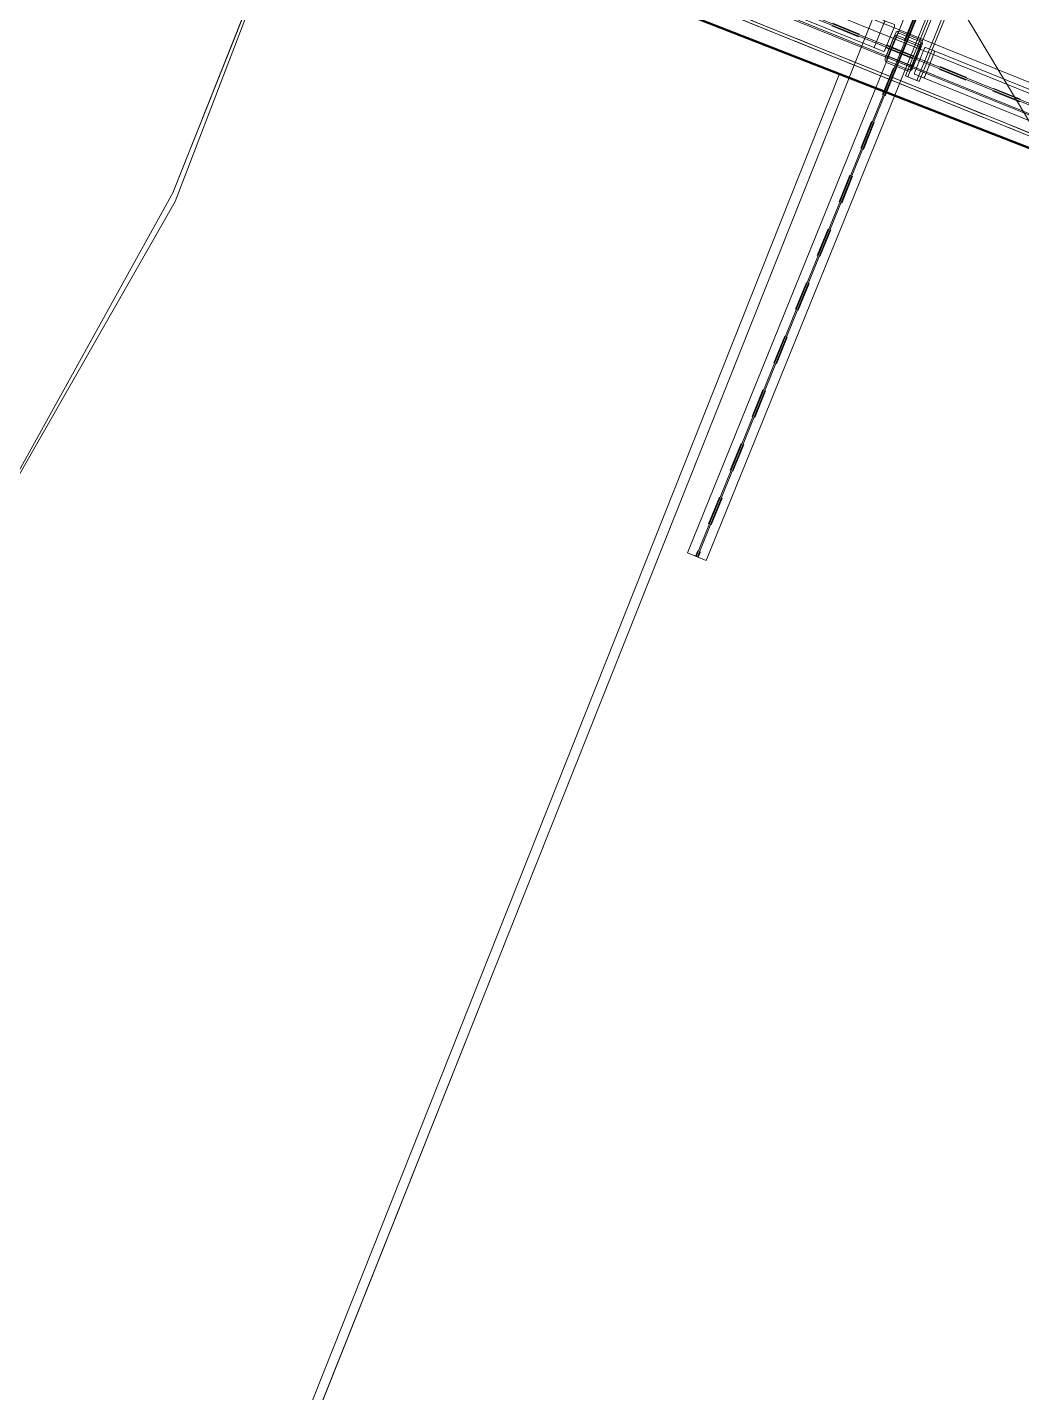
# Model space of a CAD drawing. Header units: metres. Extents: x -207 to 292, y -187 to 169.
# Drawn here: x -32.247 to -28.812, y -51.151 to -46.435 of the extents above; entities that cross this region are included whole.
import ezdxf

# ---------------------------------------------------------------- set-up
doc = ezdxf.new("R2010")
doc.units = ezdxf.units.M
doc.linetypes.add('Oculto', pattern=[0.007144, 0.004763, -0.002381])
doc.linetypes.add('Overhead', pattern=[0.003969, 0.002381, -0.001587])
for name, color, linetype, lineweight in [('A-DETL-GENF', 7, 'Continuous', 9), ('A-DETL-MEDM', 7, 'Continuous', 9), ('A-DOOR', 7, 'Continuous', 9), ('A-ROOF', 7, 'Continuous', 9), ('C-TOPO', 7, 'Continuous', 9), ('edificios', 7, 'Continuous', 50), ('EQUIPOS PIS', 7, 'Continuous', 9), ('I-WALL', 7, 'Continuous', 9), ('S-BEAM', 7, 'Continuous', 9), ('S-COLS', 7, 'Continuous', 9), ('VEREDAS', 7, 'Continuous', 9)]:
    doc.layers.add(name, color=color, linetype=linetype, lineweight=lineweight)
doc.layers.add('PR10-ARQ-PL-001-Emplazamiento-C-1_dwg', color=7, linetype='Continuous', lineweight=9, true_color=0x767676)

# ---------------------------------------------------------------- blocks, each defined once
blk = doc.blocks.new('FCA_N_Columna de acero - 100 x 100 mm-2088824-PLANTA EMPLAZAMIENTO ACTUALIZADO')
at = {"layer": 'S-COLS'}
for p, q in [((-0.038, 0.05), (0.038, 0.05)), ((-0.038, 0.05), (0.038, 0.05)), ((-0.05, -0.038), (-0.05, 0.038)), ((-0.05, -0.038), (-0.05, 0.038)), ((-0.044, 0.038), (-0.044, -0.038)), ((-0.044, 0.038), (-0.044, -0.038)), ((0.038, 0.044), (-0.038, 0.044)), ((0.038, 0.044), (-0.038, 0.044)), ((0.044, -0.038), (0.044, 0.038)), ((0.044, -0.038), (0.044, 0.038)), ((0.05, 0.038), (0.05, -0.038)), ((0.05, 0.038), (0.05, -0.038)), ((-0.038, -0.044), (0.038, -0.044)), ((-0.038, -0.044), (0.038, -0.044)), ((0.038, -0.05), (-0.038, -0.05)), ((0.038, -0.05), (-0.038, -0.05))]:
    blk.add_line(p, q, dxfattribs=at)
for centre, radius, start, end in [((-0.038, 0.038), 0.012, 90, 180), ((-0.038, 0.038), 0.012, 90, 180), ((0.038, 0.038), 0.012, 360, 90), ((0.038, 0.038), 0.012, 360, 90), ((-0.038, 0.038), 0.006, 90, 180), ((-0.038, 0.038), 0.006, 90, 180), ((0.038, 0.038), 0.006, 360, 90), ((0.038, 0.038), 0.006, 360, 90), ((-0.038, -0.038), 0.012, 180, 270), ((-0.038, -0.038), 0.012, 180, 270), ((-0.038, -0.038), 0.006, 180, 270), ((-0.038, -0.038), 0.006, 180, 270), ((0.038, -0.038), 0.012, 270, 360), ((0.038, -0.038), 0.006, 270, 360), ((0.038, -0.038), 0.012, 270, 360), ((0.038, -0.038), 0.006, 270, 360)]:
    blk.add_arc(centre, radius, start, end, dxfattribs=at)
blk = doc.blocks.new('UC-Perfil universal - 120x070x50UC-2123569-PLANTA EMPLAZAMIENTO ACTUALIZADO')
at = {"layer": 'S-BEAM'}
for p, q in [((-2.44, 0.035), (-2.44, -0.035)), ((-2.44, -0.035), (-2.44, 0.035)), ((-2.44, 0.035), (-2.44, 0.0075)), ((-2.44, 0.0075), (-2.44, 0.035)), ((2.439, 0.035), (-2.44, 0.035)), ((-2.44, 0.035), (2.439, 0.035)), ((-2.44, 0.035), (2.439, 0.035)), ((-2.44, 0.035), (2.439, 0.035)), ((-2.44, 0.0025), (-2.44, 0.0075)), ((-2.44, 0.0025), (-2.44, 0.0075)), ((-2.44, 0.0025), (2.439, 0.0025)), ((2.439, 0.035), (2.439, 0.0075)), ((2.439, 0.0075), (2.439, 0.035)), ((2.439, 0.035), (2.439, -0.035)), ((2.439, -0.035), (2.439, 0.035)), ((2.439, 0.0075), (2.439, 0.0025)), ((2.439, 0.0075), (2.439, 0.0025)), ((2.439, -0.0025), (-2.44, -0.0025)), ((-2.44, -0.0075), (-2.44, -0.0025)), ((-2.44, -0.0075), (-2.44, -0.0025)), ((-2.44, -0.035), (-2.44, -0.0075)), ((-2.44, -0.0075), (-2.44, -0.035)), ((-2.44, -0.035), (2.439, -0.035)), ((-2.44, -0.035), (2.439, -0.035)), ((-2.44, -0.035), (2.439, -0.035)), ((-2.44, -0.035), (2.439, -0.035)), ((2.439, -0.0025), (2.439, -0.0075)), ((2.439, -0.0025), (2.439, -0.0075)), ((2.439, -0.035), (2.439, -0.0075)), ((2.439, -0.0075), (2.439, -0.035))]:
    blk.add_line(p, q, dxfattribs=at)
at = {"layer": 'S-BEAM', "linetype": 'Oculto'}
for p, q in [((2.439, 0.00495), (-2.44, 0.00495)), ((2.439, -0.00495), (-2.44, -0.00495))]:
    blk.add_line(p, q, dxfattribs=at)
blk = doc.blocks.new('SQR - Barras cuadradas con bordes redondeados - SQR 100x100-2138660-PLANTA EMPLAZAMIENTO ACTUALIZADO')
at = {"layer": 'S-BEAM'}
for p, q in [((2.444, 0.05), (-2.397, 0.05)), ((-2.397, 0.05), (-2.397, 0.0436)), ((-2.397, 0.05), (-2.397, 0.0436)), ((2.444, 0.0436), (2.444, 0.05)), ((2.444, 0.0436), (2.444, 0.05)), ((-2.397, -0.0436), (-2.397, 0.0436)), ((-2.397, 0.0436), (-2.397, -0.0436)), ((2.444, -0.0436), (2.444, 0.0436)), ((2.444, 0.0436), (2.444, -0.0436)), ((-2.397, -0.0436), (-2.397, -0.05)), ((-2.397, -0.0436), (-2.397, -0.05)), ((2.444, -0.05), (2.444, -0.0436)), ((2.444, -0.05), (2.444, -0.0436)), ((-2.397, -0.05), (2.444, -0.05))]:
    blk.add_line(p, q, dxfattribs=at)
blk = doc.blocks.new('SQR - Barras cuadradas con bordes redondeados - SQR 100x100-2139713-PLANTA EMPLAZAMIENTO ACTUALIZADO')
at = {"layer": 'S-BEAM'}
for p, q in [((-31.481, -45.6236), (-31.4483, -45.5428)), ((-31.4136, -45.5569), (-31.4463, -45.6377)), ((-29.2824, -46.4132), (-31.4437, -45.5378)), ((-31.4437, -45.5378), (-31.4134, -45.55)), ((-31.4812, -45.6304), (-29.3199, -46.5059)), ((-31.4509, -45.6427), (-31.4812, -45.6304)), ((-29.2521, -46.4254), (-29.2824, -46.4132)), ((-29.287, -46.4182), (-29.3197, -46.499)), ((-29.285, -46.5131), (-29.2523, -46.4323)), ((-29.3199, -46.5059), (-29.2896, -46.5181))]:
    blk.add_line(p, q, dxfattribs=at)
for centre, start_param, end_param in [((-31.4461, -45.5437), 0, 1.570796), ((-31.4158, -45.556), 4.712389, 6.283185), ((-31.4788, -45.6245), 1.570796, 3.141593), ((-31.4485, -45.6368), 3.141593, 4.712389), ((-29.2848, -46.4191), 0, 1.570796), ((-29.2545, -46.4314), 4.712389, 6.283185), ((-29.3175, -46.4999), 1.570796, 3.141593), ((-29.2872, -46.5122), 3.141593, 4.712389)]:
    blk.add_ellipse(centre, major_axis=(0.0024, 0.00593), ratio=0.374607, start_param=start_param, end_param=end_param, dxfattribs=at)
blk = doc.blocks.new('SQR - Barras cuadradas con bordes redondeados - SQR 100x100-2139714-PLANTA EMPLAZAMIENTO ACTUALIZADO')
at = {"layer": 'S-BEAM'}
for p, q in [((-29.1142, -46.5164), (-29.1444, -46.5041)), ((-29.1491, -46.5091), (-29.1818, -46.59)), ((-29.1471, -46.604), (-29.1144, -46.5232)), ((-26.9588, -47.3894), (-29.1142, -46.5164)), ((-29.182, -46.5968), (-29.1517, -46.6091)), ((-29.1517, -46.6091), (-26.9964, -47.4821)), ((-27.0265, -47.463), (-26.9937, -47.3821)), ((-26.959, -47.3962), (-26.9917, -47.477)), ((-26.9891, -47.3771), (-26.9588, -47.3894)), ((-26.9964, -47.4821), (-27.0266, -47.4698))]:
    blk.add_line(p, q, dxfattribs=at)
for centre, start_param, end_param in [((-29.1468, -46.51), 0, 1.570796), ((-29.1166, -46.5223), 4.712389, 6.283185), ((-29.1796, -46.5909), 1.570796, 3.141593), ((-29.1493, -46.6031), 3.141593, 4.712389), ((-26.9915, -47.383), 0, 1.570796), ((-26.9612, -47.3953), 4.712389, 6.283185), ((-27.0242, -47.4639), 1.570796, 3.141593), ((-26.994, -47.4761), 3.141593, 4.712389)]:
    blk.add_ellipse(centre, major_axis=(0.0024, 0.00593), ratio=0.374545, start_param=start_param, end_param=end_param, dxfattribs=at)
blk = doc.blocks.new('FCA_N_Columna de acero - 100 x 100 mm-2139763-PLANTA EMPLAZAMIENTO ACTUALIZADO')
at = {"layer": 'S-COLS'}
for p, q in [((-0.038, 0.05), (0.038, 0.05)), ((-0.038, 0.05), (0.038, 0.05)), ((-0.05, -0.038), (-0.05, 0.038)), ((-0.05, -0.038), (-0.05, 0.038)), ((-0.044, 0.038), (-0.044, -0.038)), ((-0.044, 0.038), (-0.044, -0.038)), ((0.038, 0.044), (-0.038, 0.044)), ((0.038, 0.044), (-0.038, 0.044)), ((0.044, -0.038), (0.044, 0.038)), ((0.044, -0.038), (0.044, 0.038)), ((0.05, 0.038), (0.05, -0.038)), ((0.05, 0.038), (0.05, -0.038)), ((-0.038, -0.044), (0.038, -0.044)), ((-0.038, -0.044), (0.038, -0.044)), ((0.038, -0.05), (-0.038, -0.05)), ((0.038, -0.05), (-0.038, -0.05))]:
    blk.add_line(p, q, dxfattribs=at)
for centre, radius, start, end in [((-0.038, 0.038), 0.012, 90, 180), ((-0.038, 0.038), 0.012, 90, 180), ((0.038, 0.038), 0.012, 360, 90), ((0.038, 0.038), 0.012, 360, 90), ((-0.038, 0.038), 0.006, 90, 180), ((-0.038, 0.038), 0.006, 90, 180), ((0.038, 0.038), 0.006, 360, 90), ((0.038, 0.038), 0.006, 360, 90), ((-0.038, -0.038), 0.012, 180, 270), ((-0.038, -0.038), 0.012, 180, 270), ((-0.038, -0.038), 0.006, 180, 270), ((-0.038, -0.038), 0.006, 180, 270), ((0.038, -0.038), 0.012, 270, 360), ((0.038, -0.038), 0.006, 270, 360), ((0.038, -0.038), 0.012, 270, 360), ((0.038, -0.038), 0.006, 270, 360)]:
    blk.add_arc(centre, radius, start, end, dxfattribs=at)
blk = doc.blocks.new('M_Door-Opening - 1900 x 2800 mm-2140832-PLANTA EMPLAZAMIENTO ACTUALIZADO')
at = {"layer": 'A-DETL-GENF', "linetype": 'Overhead'}
for p, q in [((0.9418, 0.005), (-0.9582, 0.005)), ((-0.9582, -0.005), (0.9418, -0.005))]:
    blk.add_line(p, q, dxfattribs=at)
at = {"layer": 'A-DETL-MEDM'}
for p, q in [((-0.9582, 0.005), (-0.9582, -0.005)), ((0.9418, -0.005), (0.9418, 0.005))]:
    blk.add_line(p, q, dxfattribs=at)
blk = doc.blocks.new('HSS-Sección estructural hueca - HSS40_0X70_0X9_5-2160613-PLANTA EMPLAZAMIENTO ACTUALIZADO')
at = {"layer": 'S-BEAM'}
for p, q in [((-24.6715, -35.3874), (-29.2141, -46.6023)), ((-24.6633, -35.3907), (-29.2059, -46.6057)), ((-29.1746, -46.6183), (-24.632, -35.4034)), ((-29.1664, -46.6217), (-24.6238, -35.4067)), ((-29.2141, -46.6023), (-29.2033, -46.6067)), ((-29.2022, -46.6071), (-29.2131, -46.6027)), ((-29.2004, -46.6079), (-29.2059, -46.6057)), ((-29.2054, -46.6059), (-29.1945, -46.6103)), ((-29.2033, -46.6067), (-29.1994, -46.6083)), ((-29.2022, -46.6071), (-29.1811, -46.6157)), ((-29.1966, -46.6094), (-29.2004, -46.6079)), ((-29.1994, -46.6083), (-29.1783, -46.6168)), ((-29.186, -46.6137), (-29.1966, -46.6094)), ((-29.1839, -46.6146), (-29.1945, -46.6103)), ((-29.1751, -46.6181), (-29.186, -46.6137)), ((-29.1839, -46.6146), (-29.1801, -46.6161)), ((-29.1772, -46.6173), (-29.1811, -46.6157)), ((-29.1746, -46.6183), (-29.1801, -46.6161)), ((-29.1783, -46.6168), (-29.1674, -46.6212)), ((-29.1772, -46.6173), (-29.1664, -46.6217))]:
    blk.add_line(p, q, dxfattribs=at)
blk = doc.blocks.new('UC-Perfil universal - 120x070x50UC-2162488-PLANTA EMPLAZAMIENTO ACTUALIZADO')
at = {"layer": 'S-BEAM'}
for p, q in [((-3.01, 0.035), (-3.01, -0.035)), ((-3.01, -0.035), (-3.01, 0.035)), ((-3.01, 0.035), (-3.01, 0.0075)), ((-3.01, 0.0075), (-3.01, 0.035)), ((3.01, 0.035), (-3.01, 0.035)), ((-3.01, 0.035), (3.01, 0.035)), ((-3.01, 0.035), (3.01, 0.035)), ((-3.01, 0.035), (3.01, 0.035)), ((-3.01, 0.0025), (-3.01, 0.0075)), ((-3.01, 0.0025), (-3.01, 0.0075)), ((-3.01, 0.0025), (3.01, 0.0025)), ((3.01, -0.0025), (-3.01, -0.0025)), ((-3.01, -0.0075), (-3.01, -0.0025)), ((-3.01, -0.0075), (-3.01, -0.0025)), ((-3.01, -0.035), (-3.01, -0.0075)), ((-3.01, -0.0075), (-3.01, -0.035)), ((-3.01, -0.035), (3.01, -0.035)), ((-3.01, -0.035), (3.01, -0.035)), ((-3.01, -0.035), (3.01, -0.035)), ((-3.01, -0.035), (3.01, -0.035))]:
    blk.add_line(p, q, dxfattribs=at)
at = {"layer": 'S-BEAM', "linetype": 'Oculto'}
for p, q in [((3.01, 0.00495), (-3.01, 0.00495)), ((3.01, -0.00495), (-3.01, -0.00495))]:
    blk.add_line(p, q, dxfattribs=at)
blk = doc.blocks.new('YADRAN_LASQUEMAS_ARQ_MO_008_EEMM 100-200_rvt-1-PLANTA EMPLAZAMIENTO ACTUALIZADO')
at = {"layer": 'A-ROOF'}
for p, q in [((-29.2616, -46.6174), (-24.7044, -35.3664)), ((-29.2616, -46.6174), (-24.7044, -35.3664)), ((-31.67, -45.6419), (-29.2616, -46.6174)), ((-29.2616, -46.6174), (-31.67, -45.6419)), ((-29.2616, -46.6174), (-26.8538, -47.5926)), ((-26.8538, -47.5926), (-29.2616, -46.6174))]:
    blk.add_line(p, q, dxfattribs=at)
at = {"layer": 'I-WALL'}
for p, q in [((-29.2616, -46.6174), (-31.6751, -45.6398)), ((-31.6713, -45.6306), (-29.2578, -46.6081)), ((-30.1527, -46.2565), (-28.3916, -46.9698)), ((-28.3879, -46.9605), (-30.1489, -46.2472)), ((-29.2578, -46.6081), (-29.2616, -46.6174)), ((-26.8492, -47.5945), (-29.2616, -46.6174)), ((-29.2578, -46.6081), (-26.8454, -47.5853))]:
    blk.add_line(p, q, dxfattribs=at)
at = {"layer": 'A-DOOR', "lineweight": 9, "rotation": 337.9499999999986}
blk.add_blockref('M_Door-Opening - 1900 x 2800 mm-2140832-PLANTA EMPLAZAMIENTO ACTUALIZADO', (-29.2627, -46.6116), dxfattribs=at)
at = {"layer": 'S-BEAM', "lineweight": 9}
for name in ['HSS-Sección estructural hueca - HSS40_0X70_0X9_5-2160613-PLANTA EMPLAZAMIENTO ACTUALIZADO', 'SQR - Barras cuadradas con bordes redondeados - SQR 100x100-2139713-PLANTA EMPLAZAMIENTO ACTUALIZADO', 'SQR - Barras cuadradas con bordes redondeados - SQR 100x100-2139714-PLANTA EMPLAZAMIENTO ACTUALIZADO']:
    blk.add_blockref(name, (0, 0), dxfattribs=at)
for name, p, rotation in [('UC-Perfil universal - 120x070x50UC-2162488-PLANTA EMPLAZAMIENTO ACTUALIZADO', (-28.8043, -45.4733), 67.94955318757243), ('SQR - Barras cuadradas con bordes redondeados - SQR 100x100-2138660-PLANTA EMPLAZAMIENTO ACTUALIZADO', (-29.2399, -46.4951), 337.9499999999995), ('UC-Perfil universal - 120x070x50UC-2123569-PLANTA EMPLAZAMIENTO ACTUALIZADO', (-29.2249, -46.5228), 337.9499999999995)]:
    blk.add_blockref(name, p, dxfattribs=dict(at, rotation=rotation))
at = {"layer": 'S-COLS', "lineweight": 9, "rotation": 337.9499999999996}
for name, p in [('FCA_N_Columna de acero - 100 x 100 mm-2088824-PLANTA EMPLAZAMIENTO ACTUALIZADO', (-29.2229, -46.5249)), ('FCA_N_Columna de acero - 100 x 100 mm-2139763-PLANTA EMPLAZAMIENTO ACTUALIZADO', (-29.2165, -46.5099))]:
    blk.add_blockref(name, p, dxfattribs=at)
blk = doc.blocks.new('PR10-ARQ-PL-001-Emplazamiento-C-1_dwg-674643-PLANTA EMPLAZAMIENTO ACTUALIZADO')
at = {"layer": 'EQUIPOS PIS'}
h = blk.add_hatch(dxfattribs=at)
h.set_pattern_fill('FP_2', color=256, style=0, pattern_type=2)
h.set_pattern_definition([(121, (-655750.258, -5498481.082), (-2.3400667309, -1.4060539445), [])])
h.paths.add_polyline_path([(-26.837, -47.6126), (-22.2297, -36.327), (-27.1394, -34.4103), (-31.7414, -45.6979)])
h.paths.add_polyline_path([(-23.9448, -40.1992), (-23.9646, -40.1855), (-23.9727, -40.1713), (-23.9588, -40.1492), (-23.9376, -40.1464), (-23.9251, -40.1516), (-23.9179, -40.1641), (-23.9376, -40.1983)])
h.paths.add_polyline_path([(-24.2325, -40.0854), (-24.2522, -40.0716), (-24.2604, -40.0575), (-24.2464, -40.0354), (-24.2253, -40.0326), (-24.2128, -40.0378), (-24.2055, -40.0503), (-24.2253, -40.0844)])
h.paths.add_polyline_path([(-28.3017, -38.4245), (-28.3214, -38.4108), (-28.3296, -38.3966), (-28.3156, -38.3745), (-28.2945, -38.3717), (-28.282, -38.3769), (-28.2747, -38.3894), (-28.2945, -38.4236)])
h.paths.add_polyline_path([(-28.5893, -38.3107), (-28.6091, -38.297), (-28.6172, -38.2828), (-28.6033, -38.2607), (-28.5821, -38.2579), (-28.5696, -38.2631), (-28.5624, -38.2756), (-28.5821, -38.3098)])
at = {"layer": 'C-TOPO', "flags": 128}
for points in [[(-22.4063, -29.137), (-24.0453, -33.3001), (-26.0577, -38.2809), (-26.502, -39.3808), (-27.0315, -40.6912), (-28.5183, -44.3711), (-30.5761, -49.5428), (-31.9686, -53.0422), (-33.5036, -56.8415), (-34.3167, -58.854), (-36.72, -64.8025), (-37.5872, -66.9487), (-38.6445, -69.5656), (-40.3227, -73.7195), (-40.3872, -73.8967)], [(-22.4063, -29.137), (-24.0453, -33.3001), (-26.0577, -38.2809), (-26.502, -39.3808), (-27.0315, -40.6912), (-28.5183, -44.3711), (-30.5761, -49.5428), (-31.9686, -53.0422), (-33.5036, -56.8415), (-34.3167, -58.854), (-36.72, -64.8025), (-37.5872, -66.9487), (-38.6445, -69.5656), (-40.3227, -73.7195), (-40.3872, -73.8967)], [(-32.6953, -48.723), (-31.7437, -47.0062), (-29.8078, -42.1358), (-28.6177, -39.1414), (-28.3653, -38.5167), (-28.322, -38.4097)], [(-43.8859, -77.2945), (-42.5655, -73.9935), (-40.539, -68.9272), (-40.3742, -68.5151), (-38.6491, -64.2454), (-37.2642, -60.8177), (-36.2062, -58.1304), (-34.6938, -54.2891), (-34.2482, -53.1574), (-34.1861, -52.9255), (-34.8086, -52.6352), (-33.4285, -49.6754), (-33.2654, -49.7515), (-32.6953, -48.723), (-31.7437, -47.0062), (-29.8078, -42.1358), (-28.6177, -39.1414), (-28.3653, -38.5167), (-28.322, -38.4097)]]:
    blk.add_lwpolyline(points, dxfattribs=at)
at = {"layer": 'edificios', "flags": 128}
blk.add_lwpolyline([(-26.837, -47.6126), (-22.2297, -36.327), (-27.1394, -34.4103), (-31.7467, -45.6959)], close=True, dxfattribs=at)
at = {"layer": 'VEREDAS'}
blk.add_line((-29.4416, -46.5958), (-40.2522, -73.8038), dxfattribs=at)
at = {"layer": 'VEREDAS', "flags": 128}
blk.add_lwpolyline([(-31.291, -45.8737), (-31.7356, -47.0358), (-33.2908, -49.759), (-33.5606, -49.8419), (-34.4434, -52.2459), (-34.1948, -53.1181), (-44.3011, -78.2547), (-43.8866, -79.0985)], dxfattribs=at)

msp = doc.modelspace()

# ---------------------------------------------------------------- linework, layer by layer
at = {"layer": 'C-TOPO'}
for p, q in [((-31.7437, -47.0062), (-29.8078, -42.1358)), ((-29.8078, -42.1358), (-31.7437, -47.0062)), ((-28.5183, -44.3711), (-30.5761, -49.5428)), ((-30.5761, -49.5428), (-28.5183, -44.3711)), ((-32.6953, -48.723), (-31.7437, -47.0062)), ((-31.7437, -47.0062), (-32.6953, -48.723)), ((-30.5761, -49.5428), (-31.9686, -53.0422)), ((-31.9686, -53.0422), (-30.5761, -49.5428))]:
    msp.add_line(p, q, dxfattribs=at)

# ---------------------------------------------------------------- block references
at = {"lineweight": 5}
msp.add_blockref('YADRAN_LASQUEMAS_ARQ_MO_008_EEMM 100-200_rvt-1-PLANTA EMPLAZAMIENTO ACTUALIZADO', (0, 0), dxfattribs=at)
at = {"layer": 'PR10-ARQ-PL-001-Emplazamiento-C-1_dwg', "color": 7}
msp.add_blockref('PR10-ARQ-PL-001-Emplazamiento-C-1_dwg-674643-PLANTA EMPLAZAMIENTO ACTUALIZADO', (0, 0), dxfattribs=at)

doc.saveas('drawing.dxf')
